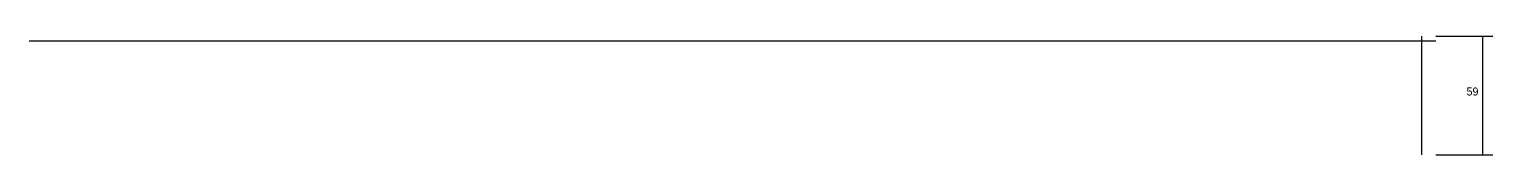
# Model space of a CAD drawing. Header units: metres. Extents: x -7050 to -4659, y 10891 to 12099.
# Drawn here: x -6790 to -6058, y 10891 to 10950 of the extents above; entities that cross this region are included whole.
import ezdxf

# ---------------------------------------------------------------- set-up
doc = ezdxf.new("R2010")
doc.units = ezdxf.units.M
doc.layers.add('COTA', color=241, linetype='Continuous')
doc.layers.add('SARR_2.2x7', color=40, linetype='Continuous')

msp = doc.modelspace()

# ---------------------------------------------------------------- linework, layer by layer
at = {"layer": 'COTA'}
for p, q in [((-6086.5, 10949.9), (-6058, 10949.9)), ((-6063, 10890.9), (-6063, 10949.9)), ((-6086.5, 10890.9), (-6058, 10890.9))]:
    msp.add_line(p, q, dxfattribs=at)
at = {"layer": 'SARR_2.2x7'}
for p, q in [((-6789.5, 10947.7), (-6545.5, 10947.7)), ((-6545.5, 10947.7), (-6301.5, 10947.7)), ((-6301.5, 10947.7), (-6301.5, 10947.7)), ((-6301.5, 10947.7), (-6086.5, 10947.7)), ((-6093.5, 10890.9), (-6093.5, 10949.9))]:
    msp.add_line(p, q, dxfattribs=at)

# ---------------------------------------------------------------- texts
at = {"layer": 'COTA'}
msp.add_text('59', height=4, dxfattribs=at).set_placement((-6071.1, 10920.4))

doc.saveas('drawing.dxf')
